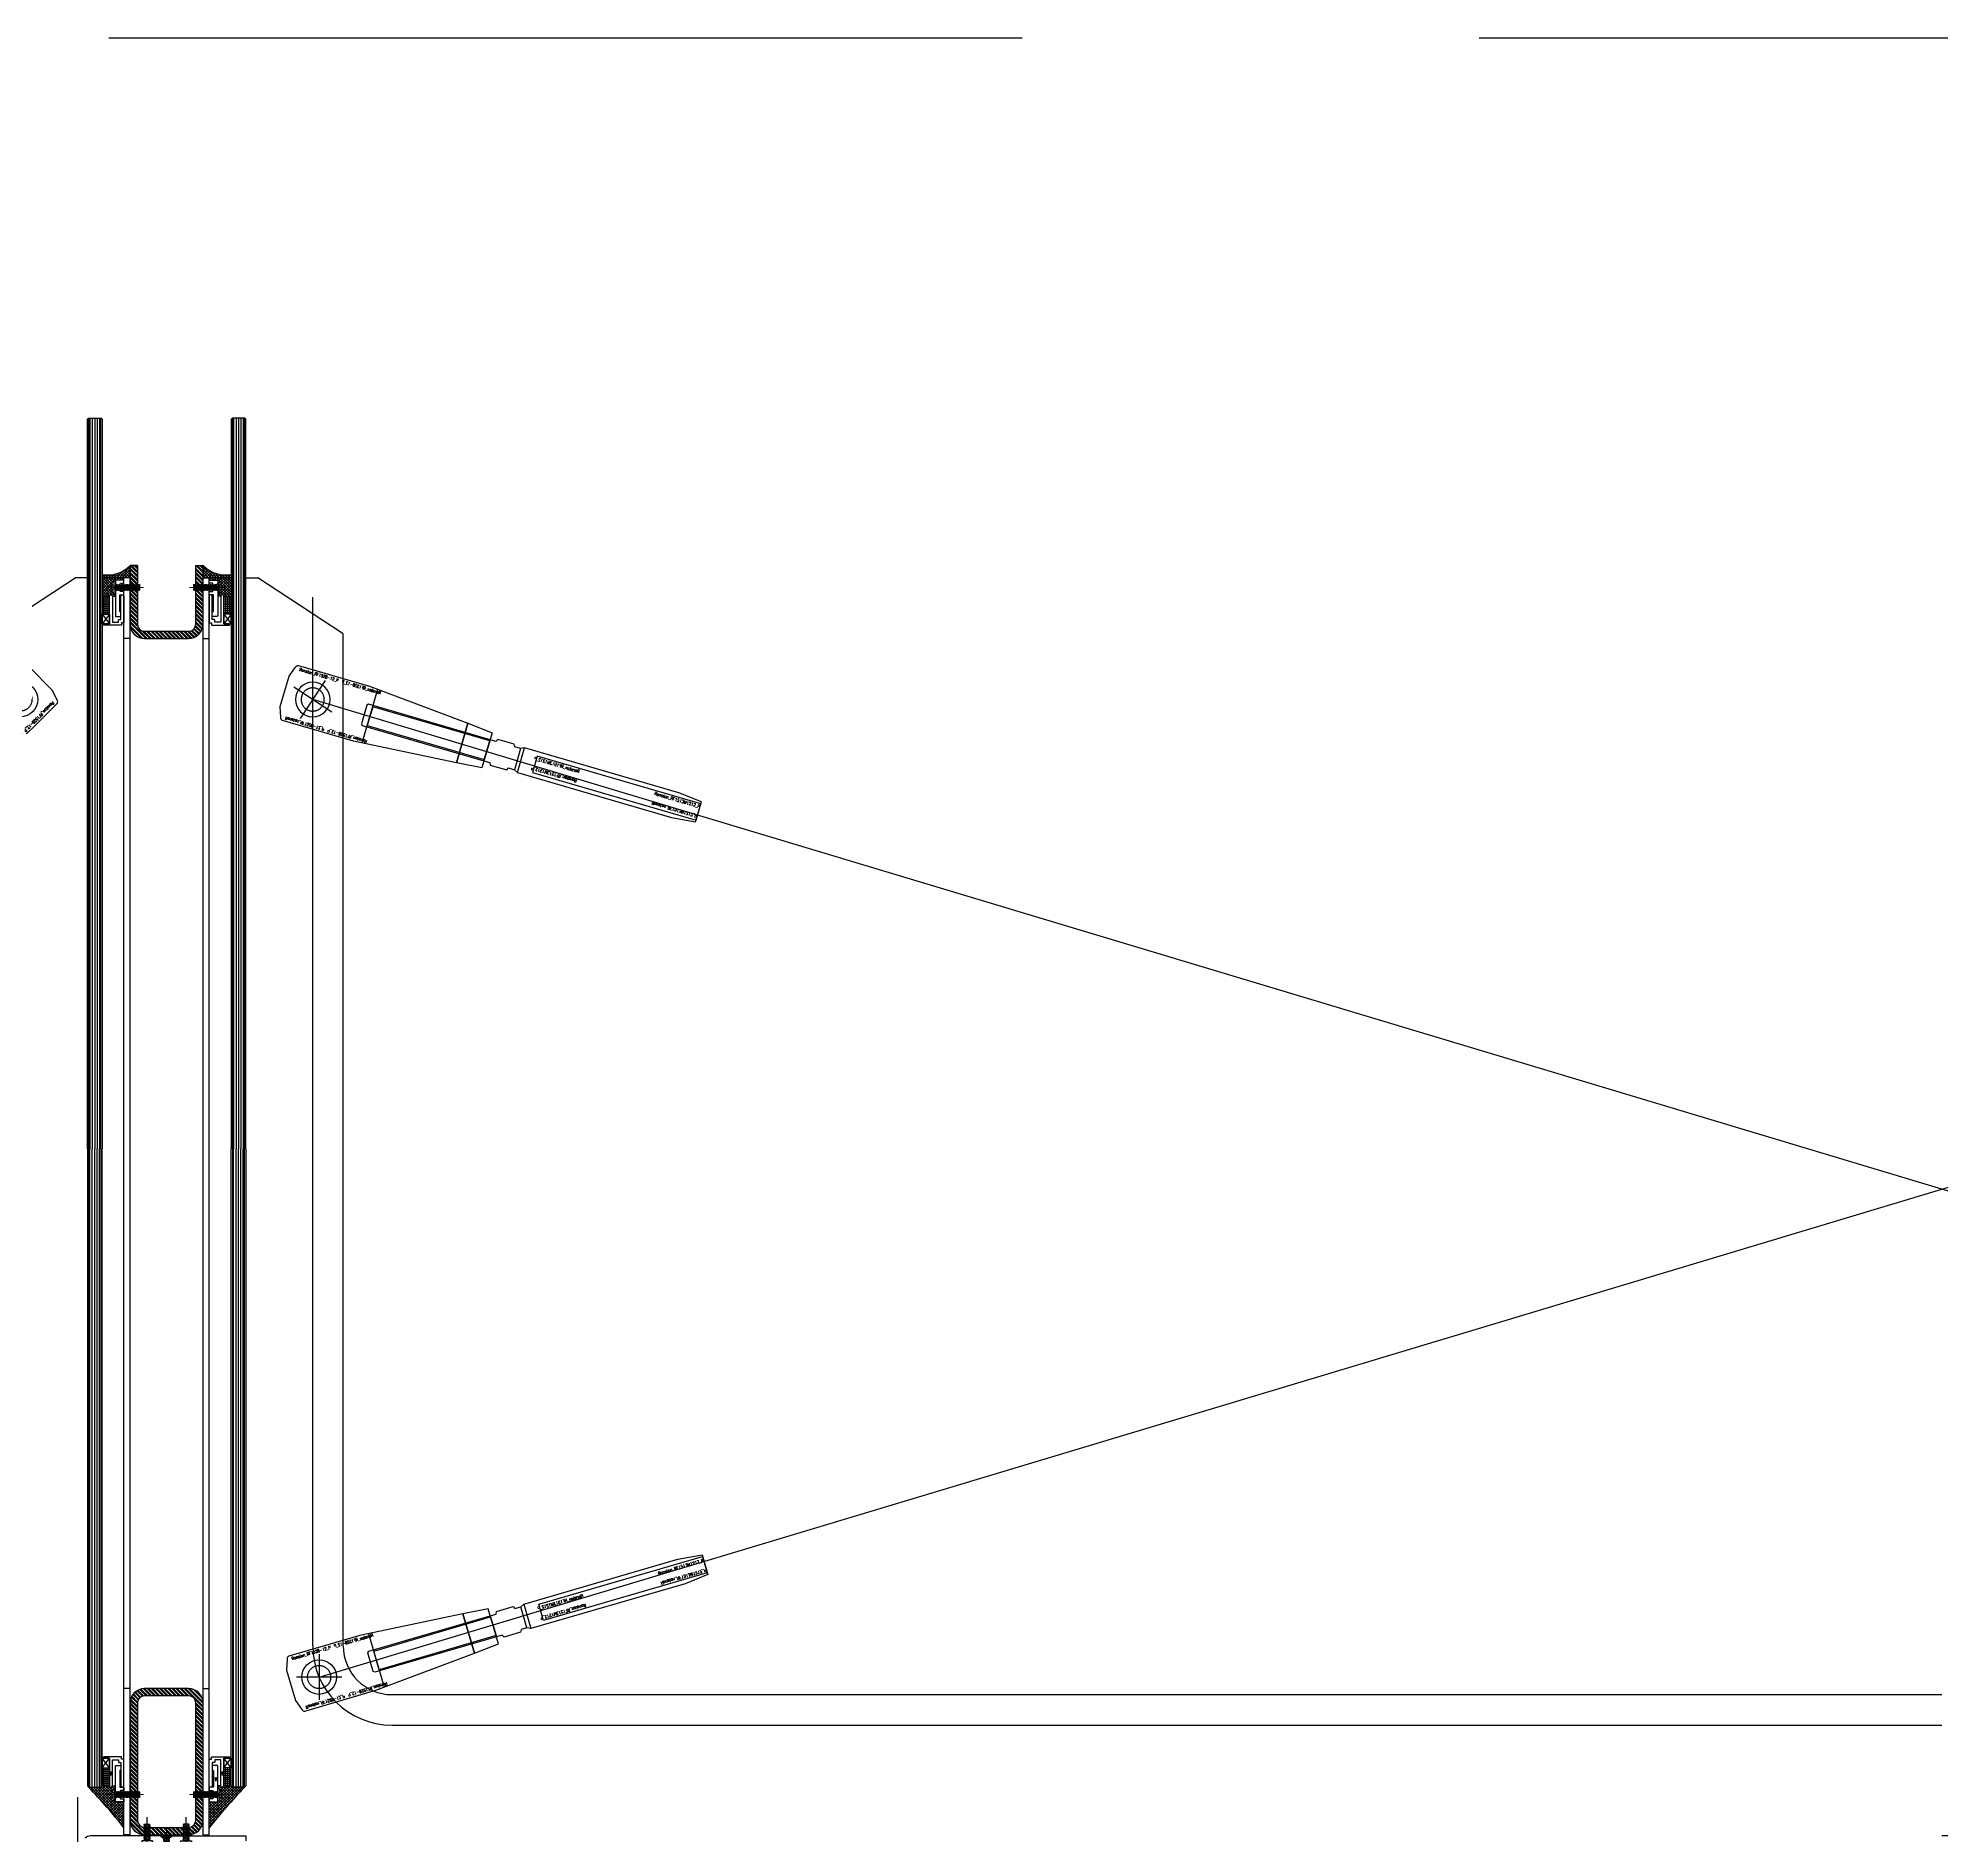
# Model space of a CAD drawing. Extents: x -163002 to 22103, y -98847 to 51643.
# Drawn here: x -131270 to -129707, y 34574 to 36050 of the extents above; entities that cross this region are included whole.
import ezdxf
from ezdxf.enums import TextEntityAlignment as Align

# ---------------------------------------------------------------- set-up
doc = ezdxf.new("R2010")
doc.units = 0
doc.header["$LTSCALE"] = 1000
doc.header["$MEASUREMENT"] = 0
doc.linetypes.add('S2108a$0$CENTER', pattern=[2, 1.25, -0.25, 0.25, -0.25])
doc.linetypes.add('S2108a$0$HIDDEN', pattern=[0.375, 0.25, -0.125])
doc.layers.get('0').update_dxf_attribs({"linetype": 'CONTINUOUS'})
for name, color, linetype, lineweight in [('S2108a$0$0.25bC', 6, 'CONTINUOUS', 18), ('S2108a$0$0.25bCEN', 1, 'S2108a$0$CENTER', 18), ('S2108a$0$0.25bH', 3, 'S2108a$0$HIDDEN', 18)]:
    doc.layers.add(name, color=color, linetype=linetype, lineweight=lineweight)
for name, color, linetype in [('S2108a$0$2', 7, 'CONTINUOUS'), ('S2108a$0$5', 7, 'CONTINUOUS'), ('S2108a$0$Aux (not print)', 11, 'CONTINUOUS'), ('S2108a$0$buila', 14, 'S2108a$0$HIDDEN'), ('S2108a$0$Die No(Not Print)', 11, 'CONTINUOUS'), ('S2108a$0$glass-p', 1, 'CONTINUOUS'), ('S2108a$0$SS Cable', 9, 'CONTINUOUS'), ('S2108a$0$Steel', 30, 'CONTINUOUS')]:
    doc.layers.add(name, color=color, linetype=linetype)
doc.styles.add('S2108a$0$ROMANS', font='romans', dxfattribs={"width": 0.9})
doc.styles.add('S2108a$0$ROMANT', font='romant')

# ---------------------------------------------------------------- blocks, each defined once
blk = doc.blocks.new('S2108a$0$M5P-12')
at = {"layer": 'S2108a$0$2'}
for p, q in [((364.5, 386.3), (368, 386.3)), ((364.5, 385.8), (364.5, 386.3)), ((364.5, 385.8), (368, 385.8)), ((364.5, 385.8), (366.2, 384.5)), ((370.7, 384.5), (366.2, 384)), ((370.7, 384.5), (366.2, 384.5)), ((366.2, 384), (366.2, 384.5)), ((368.9, 384.3), (366.2, 384)), ((366.6, 383.5), (366.2, 384)), ((370.7, 383.5), (366.2, 383)), ((366.6, 383.5), (366.2, 383)), ((366.8, 382.5), (366.2, 383)), ((366.8, 382.5), (366.2, 382)), ((370.7, 382.5), (366.2, 382)), ((366.8, 381.5), (366.2, 382)), ((370.7, 381.5), (366.2, 381)), ((366.8, 381.5), (366.2, 381)), ((366.8, 380.5), (366.2, 381)), ((370.7, 380.5), (366.2, 380)), ((366.8, 380.5), (366.2, 380)), ((366.8, 379.5), (366.2, 380)), ((367.4, 383.6), (366.6, 383.5)), ((367.4, 383.6), (366.8, 383.5)), ((367.4, 382.6), (366.8, 382.5)), ((367.4, 381.6), (366.8, 381.5)), ((367.4, 380.6), (366.8, 380.5)), ((368, 385.4), (368.9, 385.4)), ((368.9, 386.3), (372.3, 386.3)), ((368.9, 385.8), (372.3, 385.8)), ((370.1, 383.9), (369.4, 383.8)), ((370.1, 383.9), (369.4, 383.8)), ((370.1, 382.9), (369.4, 382.8)), ((370.1, 381.9), (369.4, 381.8)), ((370.1, 380.9), (369.4, 380.8)), ((370.1, 379.9), (369.4, 379.8)), ((370.1, 383.9), (370.7, 384.5)), ((370.1, 383.9), (370.5, 384.3)), ((370.1, 383.9), (370.7, 383.5)), ((370.1, 382.9), (370.7, 383.5)), ((370.1, 382.9), (370.7, 382.5)), ((370.1, 381.9), (370.7, 382.5)), ((370.1, 381.9), (370.7, 381.5)), ((370.1, 380.9), (370.7, 381.5)), ((370.1, 380.9), (370.7, 380.5)), ((370.1, 379.9), (370.7, 380.5)), ((370.1, 379.9), (370.7, 379.5)), ((372.3, 385.8), (370.7, 384.5)), ((372.3, 385.8), (372.3, 386.3)), ((366.8, 379.5), (366.2, 379)), ((370.7, 379.5), (366.2, 379)), ((366.8, 378.5), (366.2, 379)), ((370.7, 378.5), (366.2, 378)), ((366.8, 378.5), (366.2, 378)), ((366.8, 377.5), (366.2, 378)), ((370.7, 377.5), (366.2, 377)), ((366.8, 377.5), (366.2, 377)), ((366.8, 376.5), (366.2, 377)), ((370.7, 376.5), (366.2, 376)), ((366.8, 376.5), (366.2, 376)), ((366.8, 375.5), (366.2, 376)), ((370.7, 375.5), (366.2, 375)), ((366.8, 375.5), (366.2, 375)), ((366.8, 374.5), (366.2, 375)), ((370.7, 374.5), (366.2, 374)), ((366.8, 374.5), (366.2, 374)), ((366.8, 373.5), (366.2, 374)), ((370.7, 373.5), (366.2, 373)), ((366.8, 373.5), (366.2, 373)), ((366.8, 372.5), (366.2, 373)), ((366.8, 372.5), (366.5, 372.3)), ((370.5, 372.3), (366.5, 372.3)), ((367.4, 379.6), (366.8, 379.5)), ((367.4, 378.6), (366.8, 378.5)), ((367.4, 377.6), (366.8, 377.5)), ((367.4, 376.6), (366.8, 376.5)), ((367.4, 375.6), (366.8, 375.5)), ((367.4, 374.6), (366.8, 374.5)), ((367.4, 373.6), (366.8, 373.5)), ((367.4, 372.6), (366.8, 372.5)), ((370.7, 372.5), (368.9, 372.3)), ((370.1, 378.9), (369.4, 378.8)), ((370.1, 377.9), (369.4, 377.8)), ((370.1, 376.9), (369.4, 376.8)), ((370.1, 375.9), (369.4, 375.8)), ((370.1, 374.9), (369.4, 374.8)), ((370.1, 373.9), (369.4, 373.8)), ((370.1, 372.9), (369.4, 372.8)), ((370.1, 378.9), (370.7, 379.5)), ((370.1, 378.9), (370.7, 378.5)), ((370.1, 377.9), (370.7, 378.5)), ((370.1, 377.9), (370.7, 377.5)), ((370.1, 376.9), (370.7, 377.5)), ((370.1, 376.9), (370.7, 376.5)), ((370.1, 375.9), (370.7, 376.5)), ((370.1, 375.9), (370.7, 375.5)), ((370.1, 374.9), (370.7, 375.5)), ((370.1, 374.9), (370.7, 374.5)), ((370.1, 373.9), (370.7, 374.5)), ((370.1, 373.9), (370.7, 373.5)), ((370.1, 372.9), (370.7, 373.5)), ((370.1, 372.9), (370.7, 372.5)), ((370.5, 372.3), (370.7, 372.5))]:
    blk.add_line(p, q, dxfattribs=at)
at = {"layer": 'S2108a$0$5'}
for p, q in [((368, 385.4), (368, 386.3)), ((368.9, 385.4), (368.9, 386.3))]:
    blk.add_line(p, q, dxfattribs=at)
at = {"layer": 'S2108a$0$5', "color": 2}
blk.add_line((368.4, 391.7), (368.4, 364.6), dxfattribs=at)
blk = doc.blocks.new('S2108a$0$4.5')
at = {"layer": 'S2108a$0$2'}
for p, q in [((-226399.3, -193295.2), (-226399.5, -193295.4)), ((-226399.5, -193295.4), (-226397.7, -193295.2)), ((-226398.9, -193295.9), (-226399.5, -193295.4)), ((-226399.5, -193296.4), (-226395, -193295.9)), ((-226398.9, -193295.9), (-226399.5, -193296.4)), ((-226398.9, -193296.9), (-226399.5, -193296.4)), ((-226399.5, -193297.4), (-226395, -193296.9)), ((-226398.9, -193296.9), (-226399.5, -193297.4)), ((-226398.9, -193297.9), (-226399.5, -193297.4)), ((-226399.5, -193298.4), (-226395, -193297.9)), ((-226398.9, -193297.9), (-226399.5, -193298.4)), ((-226399.3, -193295.2), (-226395.3, -193295.2)), ((-226398.9, -193295.9), (-226398.2, -193295.8)), ((-226398.9, -193296.9), (-226398.2, -193296.8)), ((-226398.9, -193297.9), (-226398.2, -193297.8)), ((-226396.2, -193295.6), (-226395.6, -193295.5)), ((-226396.2, -193296.6), (-226395.6, -193296.5)), ((-226396.2, -193297.6), (-226395.6, -193297.5)), ((-226395.6, -193295.5), (-226395.3, -193295.2)), ((-226395.6, -193295.5), (-226395, -193295.9)), ((-226395.6, -193296.5), (-226395, -193295.9)), ((-226395.6, -193296.5), (-226395, -193296.9)), ((-226395.6, -193297.5), (-226395, -193296.9)), ((-226395.6, -193297.5), (-226395, -193297.9)), ((-226395.6, -193298.5), (-226395, -193297.9)), ((-226401.2, -193307.2), (-226401.2, -193307.7)), ((-226393.2, -193307.2), (-226401.2, -193307.2)), ((-226398.9, -193298.9), (-226399.5, -193298.4)), ((-226399.5, -193299.4), (-226395, -193298.9)), ((-226398.9, -193298.9), (-226399.5, -193299.4)), ((-226398.9, -193299.9), (-226399.5, -193299.4)), ((-226399.5, -193300.4), (-226395, -193299.9)), ((-226398.9, -193299.9), (-226399.5, -193300.4)), ((-226398.9, -193300.9), (-226399.5, -193300.4)), ((-226399.5, -193301.4), (-226395, -193300.9)), ((-226398.9, -193300.9), (-226399.5, -193301.4)), ((-226398.9, -193301.9), (-226399.5, -193301.4)), ((-226399.5, -193302.4), (-226395, -193301.9)), ((-226398.9, -193301.9), (-226399.5, -193302.4)), ((-226398.9, -193302.9), (-226399.5, -193302.4)), ((-226399.5, -193303.4), (-226395, -193302.9)), ((-226398.9, -193302.9), (-226399.5, -193303.4)), ((-226398.9, -193303.9), (-226399.5, -193303.4)), ((-226399.5, -193304.4), (-226395, -193303.9)), ((-226398.9, -193303.9), (-226399.5, -193304.4)), ((-226398.9, -193304.9), (-226399.5, -193304.4)), ((-226399.5, -193305.4), (-226395, -193304.9)), ((-226398.9, -193304.9), (-226399.5, -193305.4)), ((-226398.9, -193305.9), (-226399.5, -193305.4)), ((-226399.5, -193306.4), (-226395, -193305.9)), ((-226398.9, -193305.9), (-226399.5, -193306.4)), ((-226398.9, -193306.9), (-226399.5, -193306.4)), ((-226398.9, -193306.9), (-226399.3, -193307.2)), ((-226398.9, -193298.9), (-226398.2, -193298.8)), ((-226398.9, -193299.9), (-226398.2, -193299.8)), ((-226398.9, -193300.9), (-226398.2, -193300.8)), ((-226398.9, -193301.9), (-226398.2, -193301.8)), ((-226398.9, -193302.9), (-226398.2, -193302.8)), ((-226398.9, -193303.9), (-226398.2, -193303.8)), ((-226398.9, -193304.9), (-226398.2, -193304.8)), ((-226398.9, -193305.9), (-226398.2, -193305.8)), ((-226398.9, -193306.9), (-226398.2, -193306.8)), ((-226397.8, -193309.2), (-226396.6, -193309.2)), ((-226397.8, -193309.2), (-226397.8, -193309.7)), ((-226397.7, -193307.2), (-226395, -193306.9)), ((-226396.6, -193309.2), (-226396.6, -193309.7)), ((-226396.2, -193298.6), (-226395.6, -193298.5)), ((-226396.2, -193299.6), (-226395.6, -193299.5)), ((-226396.2, -193300.6), (-226395.6, -193300.5)), ((-226396.2, -193301.6), (-226395.6, -193301.5)), ((-226396.2, -193302.6), (-226395.6, -193302.5)), ((-226396.2, -193303.6), (-226395.6, -193303.5)), ((-226396.2, -193304.6), (-226395.6, -193304.5)), ((-226396.2, -193305.6), (-226395.6, -193305.5)), ((-226396.2, -193306.6), (-226395.6, -193306.5)), ((-226395.6, -193298.5), (-226395, -193298.9)), ((-226395.6, -193299.5), (-226395, -193298.9)), ((-226395.6, -193299.5), (-226395, -193299.9)), ((-226395.6, -193300.5), (-226395, -193299.9)), ((-226395.6, -193300.5), (-226395, -193300.9)), ((-226395.6, -193301.5), (-226395, -193300.9)), ((-226395.6, -193301.5), (-226395, -193301.9)), ((-226395.6, -193302.5), (-226395, -193301.9)), ((-226395.6, -193302.5), (-226395, -193302.9)), ((-226395.6, -193303.5), (-226395, -193302.9)), ((-226395.6, -193303.5), (-226395, -193303.9)), ((-226395.6, -193304.5), (-226395, -193303.9)), ((-226395.6, -193304.5), (-226395, -193304.9)), ((-226395.6, -193305.5), (-226395, -193304.9)), ((-226395.6, -193305.5), (-226395, -193305.9)), ((-226395.6, -193306.5), (-226395, -193305.9)), ((-226395.6, -193306.5), (-226395, -193306.9)), ((-226395.3, -193307.2), (-226395, -193306.9)), ((-226393.2, -193307.2), (-226393.2, -193307.7))]:
    blk.add_line(p, q, dxfattribs=at)
for centre, radius, start, end in [((-226399.5, -193307.5), 1.76, 188.6412, 243.4927), ((-226397.2, -193302.6), 7.08, 244.5235, 265.1216), ((-226397.2, -193302.6), 7.08, 274.8444, 295.4426), ((-226395, -193307.5), 1.76, 296.4734, 351.3249)]:
    blk.add_arc(centre, radius, start, end, dxfattribs=at)
at = {"layer": 'S2108a$0$5', "color": 2}
blk.add_line((-226397.2, -193314.7), (-226397.2, -193290), dxfattribs=at)
blk = doc.blocks.new('S2108a$0$Ronstan_RF1528-12_P')
at = {"layer": 'S2108a$0$Aux (not print)', "linetype": 'S2108a$0$HIDDEN'}
blk.add_circle((0, 0), 9.5, dxfattribs=at)
at = {"layer": 'S2108a$0$Aux (not print)'}
for p in [(0, 0), (149, 0)]:
    blk.add_point(p, dxfattribs=at)
at = {"layer": 'S2108a$0$SS Cable', "color": 8, "linetype": 'S2108a$0$HIDDEN'}
blk.add_line((49, 22.9), (49, -23), dxfattribs=at)
at = {"layer": 'S2108a$0$SS Cable', "color": 0, "linetype": 'ByBlock'}
blk.add_lwpolyline([(-19, 23.5, 0.414214), (-21, 21.5), (-24, 13), (-24, -13), (-21, -21.5, 0.414214), (-19, -23.5), (41.7, -23.5), (127.8, -16.9), (127.8, 16.9), (41.7, 23.5)], format="xyb", close=True, dxfattribs=at)
blk.add_lwpolyline([(127.8, -16.9), (149, -15), (149, 15), (127.8, 16.9)], close=True, dxfattribs=at)
at = {"layer": 'S2108a$0$SS Cable', "color": 8, "linetype": 'S2108a$0$HIDDEN'}
blk.add_lwpolyline([(49, 8), (149, 8), (149, -8), (49, -8)], close=True, dxfattribs=at)
at = {"layer": 'S2108a$0$Steel', "color": 8}
blk.add_circle((0, 0), 14.2, dxfattribs=at)
at = {"layer": 'S2108a$0$Aux (not print)', "style": 'S2108a$0$ROMANS', "width": 0.7}
for text_generation_flag, p in [(6, (-17.5, 19.6)), (4, (52.2, 19.6))]:
    blk.add_text('Ronstan_RF1528-12_P', height=2.5, rotation=180, dxfattribs=dict(at, text_generation_flag=text_generation_flag)).set_placement(p)
for text_generation_flag, p in [(4, (-17.5, -19.6)), (6, (52.2, -19.6))]:
    blk.add_text('Ronstan_RF1528-12_P', height=2.5, dxfattribs=dict(at, text_generation_flag=text_generation_flag)).set_placement(p)
blk = doc.blocks.new('S2108a$0$11')
at = {"layer": 'S2108a$0$0.25bC'}
for p, q in [((1102.7, 1209.7), (1103.5, 1210.2)), ((1107.7, 1210.2), (1102.7, 1209.7)), ((1103.5, 1209.2), (1102.7, 1209.7)), ((1103.5, 1209.2), (1102.7, 1209.7)), ((1107.7, 1209.2), (1102.7, 1208.7)), ((1102.7, 1208.7), (1103.5, 1209.2)), ((1103.5, 1208.2), (1102.7, 1208.7)), ((1107.7, 1208.2), (1102.7, 1207.7)), ((1102.7, 1207.7), (1103.5, 1208.2)), ((1103.5, 1207.2), (1102.7, 1207.7)), ((1103.5, 1207.2), (1102.7, 1207.7)), ((1107.7, 1207.2), (1102.7, 1206.7)), ((1102.7, 1206.7), (1103.5, 1207.2)), ((1102.7, 1206.7), (1103.5, 1207.2)), ((1103.5, 1206.2), (1102.7, 1206.7)), ((1103.5, 1206.2), (1102.7, 1206.7)), ((1102.7, 1205.7), (1103.5, 1206.2)), ((1107.7, 1206.2), (1102.7, 1205.7)), ((1103.5, 1205.2), (1102.7, 1205.7)), ((1103.5, 1205.2), (1102.7, 1205.7)), ((1107.7, 1205.2), (1102.7, 1204.7)), ((1102.7, 1204.7), (1103.5, 1205.2)), ((1103.5, 1204.2), (1102.7, 1204.7)), ((1107.7, 1204.2), (1102.7, 1203.7)), ((1102.7, 1203.7), (1103.5, 1204.2)), ((1103.5, 1203.2), (1102.7, 1203.7)), ((1103.5, 1203.2), (1102.7, 1203.7)), ((1103.5, 1210.2), (1107.7, 1210.2)), ((1107.7, 1210.2), (1106.8, 1209.7)), ((1106.8, 1209.7), (1107.7, 1209.2)), ((1107.7, 1209.2), (1106.8, 1208.7)), ((1106.8, 1208.7), (1107.7, 1208.2)), ((1107.7, 1208.2), (1106.8, 1207.7)), ((1106.8, 1207.7), (1107.7, 1207.2)), ((1107.7, 1207.2), (1106.8, 1206.7)), ((1106.8, 1206.7), (1107.7, 1206.2)), ((1107.7, 1206.2), (1106.8, 1205.7)), ((1106.8, 1205.7), (1107.7, 1205.2)), ((1107.7, 1205.2), (1106.8, 1204.7)), ((1106.8, 1204.7), (1107.7, 1204.2)), ((1107.7, 1204.2), (1106.8, 1203.7)), ((1106.8, 1203.7), (1107.7, 1203.2)), ((1106.8, 1203.7), (1107.7, 1203.2)), ((1110.2, 1189.2), (1100.2, 1189.2)), ((1107.7, 1203.2), (1102.7, 1202.7)), ((1102.7, 1202.7), (1103.5, 1203.2)), ((1102.7, 1202.7), (1103.5, 1203.2)), ((1103.5, 1202.2), (1102.7, 1202.7)), ((1107.7, 1202.2), (1102.7, 1201.7)), ((1102.7, 1201.7), (1103.5, 1202.2)), ((1103.5, 1201.2), (1102.7, 1201.7)), ((1107.7, 1201.2), (1102.7, 1200.7)), ((1102.7, 1200.7), (1103.5, 1201.2)), ((1103.5, 1200.2), (1102.7, 1200.7)), ((1102.7, 1199.7), (1107.7, 1200.2)), ((1102.7, 1199.7), (1103.5, 1200.2)), ((1103.5, 1199.2), (1102.7, 1199.7)), ((1102.7, 1198.7), (1107.7, 1199.2)), ((1102.7, 1198.7), (1103.5, 1199.2)), ((1103.5, 1198.2), (1102.7, 1198.7)), ((1103.5, 1198.2), (1102.7, 1198.7)), ((1107.7, 1198.2), (1102.7, 1197.7)), ((1102.7, 1197.7), (1103.5, 1198.2)), ((1102.7, 1197.7), (1103.5, 1198.2)), ((1103.5, 1197.2), (1102.7, 1197.7)), ((1107.7, 1197.2), (1102.7, 1196.7)), ((1102.7, 1196.7), (1103.5, 1197.2)), ((1103.5, 1196.2), (1102.7, 1196.7)), ((1107.7, 1196.2), (1102.7, 1195.7)), ((1102.7, 1195.7), (1103.5, 1196.2)), ((1103.5, 1195.2), (1102.7, 1195.7)), ((1102.7, 1194.7), (1107.7, 1195.2)), ((1102.7, 1194.7), (1103.5, 1195.2)), ((1103.5, 1194.2), (1102.7, 1194.7)), ((1102.7, 1193.7), (1107.7, 1194.2)), ((1102.7, 1193.7), (1103.5, 1194.2)), ((1103.5, 1193.2), (1102.7, 1193.7)), ((1102.7, 1192.7), (1107.7, 1193.2)), ((1102.7, 1192.7), (1103.5, 1193.2)), ((1103.5, 1192.2), (1102.7, 1192.7)), ((1107.7, 1192.2), (1102.7, 1191.7)), ((1102.7, 1191.7), (1103.5, 1192.2)), ((1103.5, 1191.2), (1102.7, 1191.7)), ((1102.7, 1190.7), (1107.7, 1191.2)), ((1102.7, 1190.7), (1103.5, 1191.2)), ((1102.7, 1190.2), (1102.7, 1190.7)), ((1107.7, 1203.2), (1106.8, 1202.7)), ((1106.8, 1202.7), (1107.7, 1202.2)), ((1107.7, 1202.2), (1106.8, 1201.7)), ((1106.8, 1201.7), (1107.7, 1201.2)), ((1107.7, 1201.2), (1106.8, 1200.7)), ((1106.8, 1200.7), (1107.7, 1200.2)), ((1107.7, 1200.2), (1106.8, 1199.7)), ((1106.8, 1199.7), (1107.7, 1199.2)), ((1107.7, 1199.2), (1106.8, 1198.7)), ((1106.8, 1198.7), (1107.7, 1198.2)), ((1106.8, 1198.7), (1107.7, 1198.2)), ((1107.7, 1198.2), (1106.8, 1197.7)), ((1106.8, 1197.7), (1107.7, 1197.2)), ((1107.7, 1197.2), (1106.8, 1196.7)), ((1106.8, 1196.7), (1107.7, 1196.2)), ((1107.7, 1196.2), (1106.8, 1195.7)), ((1106.8, 1195.7), (1107.7, 1195.2)), ((1107.7, 1195.2), (1106.8, 1194.7)), ((1106.8, 1194.7), (1107.7, 1194.2)), ((1107.7, 1194.2), (1106.8, 1193.7)), ((1106.8, 1193.7), (1107.7, 1193.2)), ((1107.7, 1193.2), (1106.8, 1192.7)), ((1106.8, 1192.7), (1107.7, 1192.2)), ((1107.7, 1192.2), (1106.8, 1191.7)), ((1106.8, 1191.7), (1107.7, 1191.2)), ((1107.7, 1191.2), (1107.7, 1190.2))]:
    blk.add_line(p, q, dxfattribs=at)
blk.add_lwpolyline([(1100.2, 1189.2), (1100.2, 1190.2), (1110.2, 1190.2), (1110.2, 1189.2, -0.167288), (1105.7, 1187.3), (1105.7, 1187.8), (1104.7, 1187.8), (1104.7, 1187.3, -0.167288)], format="xyb", close=True, dxfattribs=at)
for start, end in [(241.3263, 264.2608), (275.7392, 298.6737)]:
    blk.add_arc((1105.2, 1192.2), 5, start, end, dxfattribs=at)
at = {"layer": 'S2108a$0$0.25bCEN', "ltscale": 0.05}
for p, q in [((1106.8, 1209.7), (1103.5, 1209.2)), ((1106.8, 1208.7), (1103.5, 1208.2)), ((1106.8, 1207.7), (1103.5, 1207.2)), ((1106.8, 1207.7), (1103.5, 1207.2)), ((1106.8, 1206.7), (1103.5, 1206.2)), ((1106.8, 1206.7), (1103.5, 1206.2)), ((1106.8, 1205.7), (1103.5, 1205.2)), ((1106.8, 1204.7), (1103.5, 1204.2)), ((1106.8, 1203.7), (1103.5, 1203.2)), ((1106.8, 1203.7), (1103.5, 1203.2)), ((1106.8, 1202.7), (1103.5, 1202.2)), ((1106.8, 1201.7), (1103.5, 1201.2)), ((1103.5, 1200.2), (1106.8, 1200.7)), ((1106.8, 1199.7), (1103.5, 1199.2)), ((1106.8, 1198.7), (1103.5, 1198.2)), ((1106.8, 1198.7), (1103.5, 1198.2)), ((1106.8, 1197.7), (1103.5, 1197.2)), ((1106.8, 1196.7), (1103.5, 1196.2)), ((1103.5, 1195.2), (1106.8, 1195.7)), ((1106.8, 1194.7), (1103.5, 1194.2)), ((1106.8, 1193.7), (1103.5, 1193.2)), ((1103.5, 1192.2), (1106.8, 1192.7)), ((1103.5, 1191.2), (1106.8, 1191.7))]:
    blk.add_line(p, q, dxfattribs=at)
at = {"layer": 'S2108a$0$0.25bCEN', "ltscale": 0.2}
blk.add_line((1105.2, 1183.6), (1105.2, 1213.4), dxfattribs=at)
at = {"layer": 'S2108a$0$0.25bH', "ltscale": 0.1}
for p, q in [((1104.7, 1189.9), (1102.6, 1187.7)), ((1105.7, 1189.9), (1104.7, 1189.9)), ((1104.7, 1187.8), (1104.7, 1189.9)), ((1105.7, 1187.8), (1105.7, 1189.9)), ((1107.7, 1187.7), (1105.7, 1189.9))]:
    blk.add_line(p, q, dxfattribs=at)
blk.add_lwpolyline([(1104.7, 1189.9), (1105.2, 1190.2), (1105.7, 1189.9)], dxfattribs=at)
blk = doc.blocks.new('S2108a$0$Ronstan_RF1513M1212_P')
at = {"layer": 'S2108a$0$Aux (not print)', "linetype": 'S2108a$0$HIDDEN'}
blk.add_lwpolyline([(0, -9), (-104, -9), (-105, -8), (-105, 8), (-104, 9), (0, 9)], dxfattribs=at)
blk.add_lwpolyline([(180.9, -7), (40.9, -7), (40.9, 7), (180.9, 7)], close=True, dxfattribs=at)
at = {"layer": 'S2108a$0$Aux (not print)'}
for p in [(0, 0), (180.9, 0)]:
    blk.add_point(p, dxfattribs=at)
at = {"layer": 'S2108a$0$SS Cable', "linetype": 'ByBlock'}
blk.add_line((26.1, -9), (26.1, 9), dxfattribs=at)
blk.add_line((26.1, -9), (26.1, 9), dxfattribs=at)
at = {"layer": 'S2108a$0$SS Cable', "color": 0, "linetype": 'ByBlock'}
for points in [[(0, 9), (5, 9), (6, 11), (20.1, 11), (21.1, 9), (26.1, 9), (29.1, 10.5), (160.9, 10.5), (180.9, 8.5), (180.9, -8.5), (160.9, -10.5), (29.1, -10.5), (26.1, -9), (21.1, -9), (20.1, -11), (6, -11), (5, -9), (0, -9)], [(26.1, 9), (29.1, 10.5), (29.1, -10.5), (26.1, -9)]]:
    blk.add_lwpolyline(points, close=True, dxfattribs=at)
at = {"layer": 'S2108a$0$Die No(Not Print)', "extrusion": (0, 0, -1), "char_height": 2.5, "width": 32.638, "attachment_point": 1, "style": 'S2108a$0$ROMANS'}
for insert, text_direction in [((77.8, 5), (-1, 0, 0)), ((141.9, -5.8), (1, 0, 0))]:
    blk.add_mtext('Ronstan_RF1513M1212_P', dxfattribs=dict(at, insert=insert, text_direction=text_direction))
at = {"layer": 'S2108a$0$Die No(Not Print)', "insert": (141.9, 5), "char_height": 2.5, "width": 32.638, "attachment_point": 1, "style": 'S2108a$0$ROMANS'}
blk.add_mtext('Ronstan_RF1513M1212_P', dxfattribs=at)
at = {"layer": 'S2108a$0$Die No(Not Print)', "insert": (77.8, -5.8), "char_height": 2.5, "width": 32.638, "attachment_point": 1, "rotation": 180, "style": 'S2108a$0$ROMANS'}
blk.add_mtext('Ronstan_RF1513M1212_P', dxfattribs=at)
blk = doc.blocks.new('S2108a')
at = {"layer": 'S2108a$0$glass-p'}
h = blk.add_hatch(dxfattribs=at)
h.set_pattern_fill('ANSI37', color=256, scale=0.5, angle=90, style=0)
h.set_pattern_definition([(45, (-210015.6955, 68550.0799), (1.122532015, -1.122532015), []), (315, (-210015.6955, 68550.0799), (-1.122532015, -1.122532015), [])])
h.paths.add_polyline_path([(-131209.88, 35599.639), (-131209.38, 35599.639), (-131209.38, 35598.639), (-131209.88, 35598.639, 0.16728771), (-131207.987, 35594.139), (-131206.897, 35594.139), (-131206.897, 35591.889), (-131209.397, 35591.889, 0.75813219), (-131211.714, 35592.539, -0.07803448), (-131217.897, 35592.039), (-131217.897, 35609.749, 0.18320269), (-131199.897, 35613.111), (-131199.897, 35604.639, 0.41421356), (-131200.397, 35605.139), (-131206.397, 35605.139, 0.41421356), (-131206.897, 35604.639), (-131206.897, 35604.139), (-131207.987, 35604.139, 0.16728771)])
h.paths.add_polyline_path([(-131199.897, 35613.111, 0.06203182), (-131194.897, 35617.08), (-131194.897, 35607.08), (-131199.897, 35607.08)])
h = blk.add_hatch(dxfattribs=at)
h.set_pattern_fill('ANSI32', color=256, scale=0.25, angle=90, style=0)
h.set_pattern_definition([(135, (-50688.6815, 68639.2562), (-1.68379802, -1.68379802), []), (135, (-50688.6815, 68640.3787), (-1.68379802, -1.68379802), [])])
edge = h.paths.add_edge_path()
edge.add_line((-131134.9, 35617.08), (-131194.9, 35617.08))
edge.add_line((-131194.9, 35617.08), (-131194.9, 35569.08))
edge.add_arc((-131182.9, 35569.08), 12, 180, 270)
edge.add_line((-131182.9, 35557.08), (-131146.9, 35557.08))
edge.add_arc((-131146.9, 35569.08), 12, 270, 360)
edge.add_line((-131134.9, 35569.08), (-131134.9, 35617.08))
edge = h.paths.add_edge_path()
edge.add_line((-131140.9, 35617.08), (-131188.9, 35617.08))
edge.add_line((-131188.9, 35617.08), (-131188.9, 35569.08))
edge.add_arc((-131182.9, 35569.08), 6, 180, 270)
edge.add_line((-131182.9, 35563.08), (-131146.9, 35563.08))
edge.add_arc((-131146.9, 35569.08), 6, 270, 360)
edge.add_line((-131140.9, 35569.08), (-131140.9, 35617.08))
h = blk.add_hatch(dxfattribs=at)
h.set_pattern_fill('ANSI37', color=256, scale=0.5, angle=90, style=0)
h.set_pattern_definition([(135, (-52314.1045, 68550.0799), (-1.122532015, -1.122532015), []), (225, (-52314.1045, 68550.0799), (1.122532015, -1.122532015), [])])
h.paths.add_polyline_path([(-131119.92, 35599.639), (-131120.42, 35599.639), (-131120.42, 35598.639), (-131119.92, 35598.639, -0.16728771), (-131121.813, 35594.139), (-131122.903, 35594.139), (-131122.903, 35591.889), (-131120.403, 35591.889, -0.75813219), (-131118.086, 35592.539, 0.07803448), (-131111.903, 35592.039), (-131111.903, 35609.749, -0.18320269), (-131129.903, 35613.111), (-131129.903, 35604.639, -0.41421356), (-131129.403, 35605.139), (-131123.403, 35605.139, -0.41421356), (-131122.903, 35604.639), (-131122.903, 35604.139), (-131121.813, 35604.139, -0.16728771)])
h.paths.add_polyline_path([(-131129.903, 35613.111, -0.06203182), (-131134.903, 35617.08), (-131134.903, 35607.08), (-131129.903, 35607.08)])
h = blk.add_hatch(dxfattribs=at)
h.set_pattern_fill('NET', color=256, scale=0.5, angle=90, style=0)
h.set_pattern_definition([(90, (-132162.927, 46718.0799), (1.5875, -1e-16), []), (360, (-132162.927, 46718.0799), (5e-32, -1.5875), [])])
h.paths.add_polyline_path([(-131211.897, 35577.239), (-131217.897, 35577.239), (-131217.897, 35592.039, 0.08276253), (-131211.897, 35592.539)])
h = blk.add_hatch(dxfattribs=at)
h.set_pattern_fill('NET', color=256, scale=0.5, angle=90, style=0)
h.set_pattern_definition([(90, (-130166.873, 46718.0799), (-1.5875, 1e-16), []), (180, (-130166.873, 46718.0799), (-2e-16, -1.5875), [])])
h.paths.add_polyline_path([(-131117.903, 35577.239), (-131111.903, 35577.239), (-131111.903, 35592.039, -0.08276253), (-131117.903, 35592.539)])
h = blk.add_hatch(dxfattribs=at)
h.set_pattern_fill('ANSI32', color=256, scale=0.25, angle=90, style=0)
h.set_pattern_definition([(135, (-50688.6815, 67657.2822), (-1.68379802, -1.68379802), []), (135, (-50688.6815, 67658.4048), (-1.68379802, -1.68379802), [])])
h.paths.add_polyline_path([(-131182.9, 34695.106, 0.41421356), (-131194.9, 34683.106), (-131194.9, 34587.106, 0.41421356), (-131182.9, 34575.106), (-131146.9, 34575.106, 0.41421356), (-131134.9, 34587.106), (-131134.9, 34683.106, 0.41421356), (-131146.9, 34695.106)])
h.paths.add_polyline_path([(-131182.9, 34581.106, -0.41421356), (-131188.9, 34587.106), (-131188.9, 34683.106, -0.41421356), (-131182.9, 34689.106), (-131146.9, 34689.106, -0.41421356), (-131140.9, 34683.106), (-131140.9, 34587.106, -0.41421356), (-131146.9, 34581.106)], flags=16)
h = blk.add_hatch(dxfattribs=at)
h.set_pattern_fill('NET', color=256, scale=0.5, angle=90, style=0)
h.set_pattern_definition([(270, (-132162.927, 23489.065), (1.5875, -1e-16), []), (360, (-132162.927, 23489.065), (2e-16, 1.5875), [])])
h.paths.add_polyline_path([(-131211.897, 34629.906), (-131217.897, 34629.906), (-131217.897, 34615.106, -0.08276253), (-131211.897, 34614.606)])
h = blk.add_hatch(dxfattribs=at)
h.set_pattern_fill('NET', color=256, scale=0.5, angle=90, style=0)
h.set_pattern_definition([(270, (-130166.873, 23489.065), (-1.5875, 1e-16), []), (180, (-130166.873, 23489.065), (0, 1.5875), [])])
h.paths.add_polyline_path([(-131117.903, 34629.906), (-131111.903, 34629.906), (-131111.903, 34615.106, 0.08276253), (-131117.903, 34614.606)])
h = blk.add_hatch(dxfattribs=at)
h.set_pattern_fill('ANSI37', color=256, scale=0.5, angle=90, style=0)
h.set_pattern_definition([(45, (-210015.6955, 60165.264), (1.122532015, -1.122532015), []), (315, (-210015.6955, 60165.264), (-1.122532015, -1.122532015), [])])
h.paths.add_polyline_path([(-131207.987, 34603.006), (-131206.897, 34603.006), (-131206.897, 34602.506, 0.41421356), (-131206.397, 34602.006), (-131200.397, 34602.006, 0.41421356), (-131199.897, 34602.506), (-131199.897, 34580.715, 0.02680141), (-131228.897, 34614.106), (-131218.897, 34614.106), (-131217.897, 34615.106, -0.08587611), (-131211.678, 34614.549, 0.73696584), (-131209.397, 34615.256), (-131206.897, 34615.256), (-131206.897, 34613.006), (-131207.987, 34613.006, 0.16728771), (-131209.88, 34608.506), (-131209.38, 34608.506), (-131209.38, 34607.506), (-131209.88, 34607.506, 0.16728771)])
h = blk.add_hatch(dxfattribs=at)
h.set_pattern_fill('ANSI37', color=256, scale=0.5, angle=90, style=0)
h.set_pattern_definition([(135, (-52314.1045, 60165.264), (-1.122532015, -1.122532015), []), (225, (-52314.1045, 60165.264), (1.122532015, -1.122532015), [])])
h.paths.add_polyline_path([(-131121.813, 34603.006), (-131122.903, 34603.006), (-131122.903, 34602.506, -0.41421356), (-131123.403, 34602.006), (-131129.403, 34602.006, -0.41421356), (-131129.903, 34602.506), (-131129.903, 34580.715, -0.02680141), (-131100.903, 34614.106), (-131110.903, 34614.106), (-131111.903, 34615.106, 0.08587611), (-131118.122, 34614.549, -0.73696584), (-131120.403, 34615.256), (-131122.903, 34615.256), (-131122.903, 34613.006), (-131121.813, 34613.006, -0.16728771), (-131119.92, 34608.506), (-131120.42, 34608.506), (-131120.42, 34607.506), (-131119.92, 34607.506, -0.16728771)])
h = blk.add_hatch(dxfattribs=at)
h.set_pattern_fill('ANSI31', color=256, scale=0.25, angle=90, style=0)
h.set_pattern_definition([(135, (-50792.6859, 67978.8583), (-0.5612660076, -0.5612660076), [])])
h.paths.add_polyline_path([(-131164.9, 34575.106), (-131164.9, 34574.106), (-131146.9, 34574.106), (-131146.9, 34575.106)])
h.paths.add_polyline_path([(-131182.9, 34575.106), (-131182.9, 34574.106), (-131164.9, 34574.106), (-131164.9, 34575.106)])
at = {"layer": 'S2108a$0$buila', "ltscale": 3}
blk.add_line((-105712.4, 36050.092), (-132749.9, 36050.1), dxfattribs=at)
at = {"layer": 'S2108a$0$glass-p'}
for p, q in [((-131229.897, 35737.106), (-131228.897, 35738.106)), ((-131229.897, 35138.106), (-131229.897, 35737.106)), ((-131228.897, 35738.106), (-131218.897, 35738.106)), ((-131228.897, 35738.106), (-131228.897, 35138.106)), ((-131227.897, 35738.106), (-131227.897, 35138.106)), ((-131225.897, 35738.106), (-131225.897, 35138.106)), ((-131223.897, 35738.106), (-131223.897, 35138.106)), ((-131221.897, 35738.106), (-131221.897, 35138.106)), ((-131219.897, 35738.106), (-131219.897, 35138.106)), ((-131218.897, 35138.106), (-131218.897, 35738.106)), ((-131217.897, 35737.106), (-131218.897, 35738.106)), ((-131217.897, 35737.106), (-131217.897, 35138.106)), ((-131111.903, 35737.106), (-131110.903, 35738.106)), ((-131111.903, 35737.106), (-131111.903, 35138.106)), ((-131100.903, 35738.106), (-131110.903, 35738.106)), ((-131110.903, 35138.106), (-131110.903, 35738.106)), ((-131109.903, 35738.106), (-131109.903, 35138.106)), ((-131107.903, 35738.106), (-131107.903, 35138.106)), ((-131105.903, 35738.106), (-131105.903, 35138.106)), ((-131103.903, 35738.106), (-131103.903, 35138.106)), ((-131101.903, 35738.106), (-131101.903, 35138.106)), ((-131099.903, 35737.106), (-131100.903, 35738.106)), ((-131100.903, 35738.106), (-131100.903, 35138.106)), ((-131099.903, 35138.106), (-131099.903, 35737.106)), ((-131309.907, 35561.126), (-131239.907, 35607.08)), ((-131229.907, 35607.08), (-131239.907, 35607.08)), ((-131229.897, 35607.08), (-131239.897, 35607.08)), ((-131199.897, 35607.08), (-131217.897, 35607.08)), ((-131199.897, 35138.106), (-131199.897, 35607.08)), ((-131194.897, 35607.08), (-131199.897, 35607.08)), ((-131188.907, 35617.08), (-131194.907, 35617.08)), ((-131194.9, 35617.08), (-131188.9, 35617.08)), ((-131194.897, 35138.106), (-131194.897, 35607.08)), ((-131140.9, 35617.08), (-131134.9, 35617.08)), ((-131134.903, 35138.106), (-131134.903, 35607.08)), ((-131134.903, 35607.08), (-131129.903, 35607.08)), ((-131129.903, 35138.106), (-131129.903, 35607.08)), ((-131129.903, 35607.08), (-131111.903, 35607.08)), ((-131099.903, 35607.08), (-131089.903, 35607.08)), ((-131019.903, 35561.126), (-131089.903, 35607.08)), ((-131209.397, 35591.889), (-131206.897, 35591.889)), ((-131120.403, 35591.889), (-131122.903, 35591.889)), ((-131044.903, 35138.106), (-131044.903, 35590.98)), ((-131044.903, 35138.106), (-131044.903, 35590.98)), ((-131217.897, 35577.239), (-131211.897, 35569.239)), ((-131211.897, 35577.239), (-131217.897, 35569.239)), ((-131111.903, 35577.239), (-131117.903, 35569.239)), ((-131117.903, 35577.239), (-131111.903, 35569.239)), ((-131019.903, 35138.106), (-131019.903, 35561.126)), ((-131194.897, 35557.08), (-131199.897, 35557.08)), ((-131134.903, 35557.08), (-131129.903, 35557.08)), ((-131029.267, 35496.815), (-131060.539, 35517.344)), ((-131034.639, 35522.715), (-131055.168, 35491.444)), ((-128375.137, 34704.537), (-131044.903, 35507.08)), ((-131039.663, 34704.537), (-128369.897, 35507.08)), ((-131229.897, 35138.106), (-131229.897, 34615.106)), ((-131228.897, 34614.106), (-131228.897, 35138.106)), ((-131227.897, 34614.106), (-131227.897, 35138.106)), ((-131225.897, 34614.106), (-131225.897, 35138.106)), ((-131223.897, 34614.106), (-131223.897, 35138.106)), ((-131221.897, 34614.106), (-131221.897, 35138.106)), ((-131219.897, 34614.106), (-131219.897, 35138.106)), ((-131218.897, 35138.106), (-131218.897, 34614.106)), ((-131217.897, 34615.106), (-131217.897, 35138.106)), ((-131199.897, 34575.106), (-131199.897, 35138.106)), ((-131194.897, 34575.106), (-131194.897, 35138.106)), ((-131134.903, 34575.106), (-131134.903, 35138.106)), ((-131129.903, 34575.106), (-131129.903, 35138.106)), ((-131111.903, 34615.106), (-131111.903, 35138.106)), ((-131110.903, 35138.106), (-131110.903, 34614.106)), ((-131109.903, 34614.106), (-131109.903, 35138.106)), ((-131107.903, 34614.106), (-131107.903, 35138.106)), ((-131105.903, 34614.106), (-131105.903, 35138.106)), ((-131103.903, 34614.106), (-131103.903, 35138.106)), ((-131101.903, 34614.106), (-131101.903, 35138.106)), ((-131100.903, 34614.106), (-131100.903, 35138.106)), ((-131099.903, 35138.106), (-131099.903, 34615.106)), ((-131044.903, 34730.106), (-131044.903, 35138.106)), ((-131019.903, 34730.106), (-131019.903, 35138.106)), ((-131039.663, 34723.241), (-131039.663, 34685.833)), ((-131020.959, 34704.537), (-131058.367, 34704.537)), ((-131194.897, 34695.106), (-131199.897, 34695.106)), ((-131134.903, 34695.106), (-131129.903, 34695.106)), ((-130979.903, 34690.106), (-129707.4, 34690.106)), ((-130979.903, 34665.106), (-129707.4, 34665.106)), ((-131217.897, 34629.906), (-131211.897, 34637.906)), ((-131211.897, 34629.906), (-131217.897, 34637.906)), ((-131111.903, 34629.906), (-131117.903, 34637.906)), ((-131117.903, 34629.906), (-131111.903, 34637.906)), ((-131237.9, 34423.106), (-131237.9, 34605.914)), ((-131229.897, 34615.106), (-131228.897, 34614.106)), ((-131228.897, 34614.106), (-131218.897, 34614.106)), ((-131217.897, 34615.106), (-131218.897, 34614.106)), ((-131215.566, 34614.105), (-131215.516, 34615.146)), ((-131209.397, 34615.256), (-131206.897, 34615.256)), ((-131120.403, 34615.256), (-131122.903, 34615.256)), ((-131114.234, 34614.105), (-131114.284, 34615.146)), ((-131111.903, 34615.106), (-131110.903, 34614.106)), ((-131100.903, 34614.106), (-131110.903, 34614.106)), ((-131099.903, 34615.106), (-131100.903, 34614.106)), ((-131164.9, 34574.106), (-131227.415, 34574.106)), ((-131194.9, 34575.106), (-131199.9, 34575.106)), ((-131194.9, 34575.106), (-131199.9, 34575.106)), ((-131182.9, 34574.106), (-131182.9, 34575.106)), ((-131164.4, 34574.106), (-131165.4, 34574.106)), ((-131164.9, 34574.106), (-131099.9, 34574.106)), ((-131146.9, 34574.106), (-131146.9, 34575.106)), ((-131134.9, 34575.106), (-131129.9, 34575.106)), ((-131099.9, 34574.106), (-131099.9, 34570.106)), ((-128314.897, 34574.106), (-129707.4, 34574.106))]:
    blk.add_line(p, q, dxfattribs=at)
for points in [[(-131194.9, 35617.08), (-131194.9, 35569.08, 0.41421356), (-131182.9, 35557.08), (-131146.9, 35557.08, 0.41421356), (-131134.9, 35569.08), (-131134.9, 35617.08)], [(-131188.9, 35617.08), (-131188.9, 35569.08, 0.41421356), (-131182.9, 35563.08), (-131146.9, 35563.08, 0.41421356), (-131140.9, 35569.08), (-131140.9, 35617.08)], [(-131202.897, 35579.139), (-131202.897, 35579.139), (-131202.897, 35579.139, -0.41421356), (-131203.397, 35579.639), (-131203.397, 35592.639, -0.41421356), (-131202.897, 35593.139), (-131200.397, 35593.139, 0.41421356), (-131199.897, 35593.639), (-131199.897, 35595.139, 0.41421356), (-131200.397, 35595.639), (-131202.397, 35595.639, -0.41421356), (-131202.897, 35596.139), (-131202.897, 35599.139), (-131202.897, 35602.139, -0.41421356), (-131202.397, 35602.639), (-131200.397, 35602.639, 0.41421356), (-131199.897, 35603.139), (-131199.897, 35604.639, 0.41421356), (-131200.397, 35605.139), (-131206.397, 35605.139, 0.41421356), (-131206.897, 35604.639), (-131206.897, 35599.522), (-131206.514, 35599.139), (-131206.897, 35598.756), (-131206.897, 35575.639, 0.41421356), (-131206.397, 35575.139), (-131202.897, 35575.139, 0.41421356), (-131202.397, 35575.639), (-131202.397, 35578.639, 0.41421356), (-131202.897, 35579.139)], [(-131126.903, 35579.139), (-131126.903, 35579.139), (-131126.903, 35579.139, 0.41421356), (-131126.403, 35579.639), (-131126.403, 35592.639, 0.41421356), (-131126.903, 35593.139), (-131129.403, 35593.139, -0.41421356), (-131129.903, 35593.639), (-131129.903, 35595.139, -0.41421356), (-131129.403, 35595.639), (-131127.403, 35595.639, 0.41421356), (-131126.903, 35596.139), (-131126.903, 35599.139), (-131126.903, 35602.139, 0.41421356), (-131127.403, 35602.639), (-131129.403, 35602.639, -0.41421356), (-131129.903, 35603.139), (-131129.903, 35604.639, -0.41421356), (-131129.403, 35605.139), (-131123.403, 35605.139, -0.41421356), (-131122.903, 35604.639), (-131122.903, 35599.522), (-131123.286, 35599.139), (-131122.903, 35598.756), (-131122.903, 35575.639, -0.41421356), (-131123.403, 35575.139), (-131126.903, 35575.139, -0.41421356), (-131127.403, 35575.639), (-131127.403, 35578.639, -0.41421356), (-131126.903, 35579.139)], [(-131202.897, 34628.006), (-131202.897, 34628.006), (-131202.897, 34628.006, 0.41421356), (-131203.397, 34627.506), (-131203.397, 34614.506, 0.41421356), (-131202.897, 34614.006), (-131200.397, 34614.006, -0.41421356), (-131199.897, 34613.506), (-131199.897, 34612.006, -0.41421356), (-131200.397, 34611.506), (-131202.397, 34611.506, 0.41421356), (-131202.897, 34611.006), (-131202.897, 34608.006), (-131202.897, 34605.006, 0.41421356), (-131202.397, 34604.506), (-131200.397, 34604.506, -0.41421356), (-131199.897, 34604.006), (-131199.897, 34602.506, -0.41421356), (-131200.397, 34602.006), (-131206.397, 34602.006, -0.41421356), (-131206.897, 34602.506), (-131206.897, 34607.623), (-131206.514, 34608.006), (-131206.897, 34608.389), (-131206.897, 34631.506, -0.41421356), (-131206.397, 34632.006), (-131202.897, 34632.006, -0.41421356), (-131202.397, 34631.506), (-131202.397, 34628.506, -0.41421356), (-131202.897, 34628.006)], [(-131126.903, 34628.006), (-131126.903, 34628.006), (-131126.903, 34628.006, -0.41421356), (-131126.403, 34627.506), (-131126.403, 34614.506, -0.41421356), (-131126.903, 34614.006), (-131129.403, 34614.006, 0.41421356), (-131129.903, 34613.506), (-131129.903, 34612.006, 0.41421356), (-131129.403, 34611.506), (-131127.403, 34611.506, -0.41421356), (-131126.903, 34611.006), (-131126.903, 34608.006), (-131126.903, 34605.006, -0.41421356), (-131127.403, 34604.506), (-131129.403, 34604.506, 0.41421356), (-131129.903, 34604.006), (-131129.903, 34602.506, 0.41421356), (-131129.403, 34602.006), (-131123.403, 34602.006, 0.41421356), (-131122.903, 34602.506), (-131122.903, 34607.623), (-131123.286, 34608.006), (-131122.903, 34608.389), (-131122.903, 34631.506, 0.41421356), (-131123.403, 34632.006), (-131126.903, 34632.006, 0.41421356), (-131127.403, 34631.506), (-131127.403, 34628.506, 0.41421356), (-131126.903, 34628.006)]]:
    blk.add_lwpolyline(points, format="xyb", dxfattribs=at)
for points in [[(-131202.397, 35591.889, -1), (-131199.897, 35591.889), (-131199.897, 35570.339, -0.41421356), (-131200.097, 35570.139), (-131201.697, 35570.139, 0.41421356), (-131201.897, 35569.939), (-131201.897, 35568.339, -0.41421356), (-131202.097, 35568.139), (-131216.397, 35568.139, -1), (-131216.397, 35569.139), (-131212.097, 35569.139, 0.41421356), (-131211.897, 35569.339), (-131211.897, 35591.889, -1), (-131209.397, 35591.889), (-131209.397, 35570.839, 0.41421356), (-131209.197, 35570.639), (-131204.597, 35570.639, 0.41421356), (-131204.397, 35570.839), (-131204.397, 35572.439, -0.41421356), (-131204.197, 35572.639), (-131202.597, 35572.639, 0.41421356), (-131202.397, 35572.839)], [(-131127.403, 35591.889, 1), (-131129.903, 35591.889), (-131129.903, 35570.339, 0.41421356), (-131129.703, 35570.139), (-131128.103, 35570.139, -0.41421356), (-131127.903, 35569.939), (-131127.903, 35568.339, 0.41421356), (-131127.703, 35568.139), (-131113.403, 35568.139, 1), (-131113.403, 35569.139), (-131117.703, 35569.139, -0.41421356), (-131117.903, 35569.339), (-131117.903, 35591.889, 1), (-131120.403, 35591.889), (-131120.403, 35570.839, -0.41421356), (-131120.603, 35570.639), (-131125.203, 35570.639, -0.41421356), (-131125.403, 35570.839), (-131125.403, 35572.439, 0.41421356), (-131125.603, 35572.639), (-131127.203, 35572.639, -0.41421356), (-131127.403, 35572.839)], [(-131134.9, 34683.106, 0.41421356), (-131146.9, 34695.106), (-131182.9, 34695.106, 0.41421356), (-131194.9, 34683.106), (-131194.9, 34587.106, 0.41421356), (-131182.9, 34575.106), (-131146.9, 34575.106, 0.41421356), (-131134.9, 34587.106)], [(-131140.9, 34683.106, 0.41421356), (-131146.9, 34689.106), (-131182.9, 34689.106, 0.41421356), (-131188.9, 34683.106), (-131188.9, 34587.106, 0.41421356), (-131182.9, 34581.106), (-131146.9, 34581.106, 0.41421356), (-131140.9, 34587.106)], [(-131202.397, 34615.256, 1), (-131199.897, 34615.256), (-131199.897, 34636.806, 0.41421356), (-131200.097, 34637.006), (-131201.697, 34637.006, -0.41421356), (-131201.897, 34637.206), (-131201.897, 34638.806, 0.41421356), (-131202.097, 34639.006), (-131216.397, 34639.006, 1), (-131216.397, 34638.006), (-131212.097, 34638.006, -0.41421356), (-131211.897, 34637.806), (-131211.897, 34615.256, 1), (-131209.397, 34615.256), (-131209.397, 34636.306, -0.41421356), (-131209.197, 34636.506), (-131204.597, 34636.506, -0.41421356), (-131204.397, 34636.306), (-131204.397, 34634.706, 0.41421356), (-131204.197, 34634.506), (-131202.597, 34634.506, -0.41421356), (-131202.397, 34634.306)], [(-131127.403, 34615.256, -1), (-131129.903, 34615.256), (-131129.903, 34636.806, -0.41421356), (-131129.703, 34637.006), (-131128.103, 34637.006, 0.41421356), (-131127.903, 34637.206), (-131127.903, 34638.806, -0.41421356), (-131127.703, 34639.006), (-131113.403, 34639.006, -1), (-131113.403, 34638.006), (-131117.703, 34638.006, 0.41421356), (-131117.903, 34637.806), (-131117.903, 34615.256, -1), (-131120.403, 34615.256), (-131120.403, 34636.306, 0.41421356), (-131120.603, 34636.506), (-131125.203, 34636.506, 0.41421356), (-131125.403, 34636.306), (-131125.403, 34634.706, -0.41421356), (-131125.603, 34634.506), (-131127.203, 34634.506, 0.41421356), (-131127.403, 34634.306)]]:
    blk.add_lwpolyline(points, format="xyb", close=True, dxfattribs=at)
for points in [[(-131217.897, 35569.239), (-131217.897, 35577.239), (-131211.897, 35577.239), (-131211.897, 35569.239)], [(-131111.903, 35569.239), (-131111.903, 35577.239), (-131117.903, 35577.239), (-131117.903, 35569.239)], [(-131217.897, 34637.906), (-131217.897, 34629.906), (-131211.897, 34629.906), (-131211.897, 34637.906)], [(-131111.903, 34637.906), (-131111.903, 34629.906), (-131117.903, 34629.906), (-131117.903, 34637.906)]]:
    blk.add_lwpolyline(points, close=True, dxfattribs=at)
for centre, radius, start, end in [((-131213.33, 35635.169), 25.826, 259.815016, 315.539932), ((-131116.47, 35635.169), 25.826, 224.460068, 280.184984), ((-131216.398, 35611.975), 19.992, 265.69979, 283.547807), ((-131113.402, 35611.975), 19.992, 256.452193, 274.30021), ((-130979.903, 34730.106), 65, 180, 270), ((-130979.903, 34730.106), 40, 180, 270), ((-131525.637, 34327.097), 412.83, 37.904027, 44.044987), ((-131216.397, 34596.856), 18.312, 75.774036, 94.698681), ((-130804.163, 34327.097), 412.83, 135.955013, 142.095973), ((-131113.403, 34596.856), 18.312, 85.301319, 104.225964), ((-131227.415, 34568.106), 6, 90, 135)]:
    blk.add_arc(centre, radius, start, end, dxfattribs=at)
at = {"layer": 'S2108a$0$glass-p', "xscale": -1}
for name, p, rotation in [('S2108a$0$11', (-132397.142, 34493.961), 270), ('S2108a$0$Ronstan_RF1528-12_P', (-131044.903, 35507.08), 163.7575935309149), ('S2108a$0$Ronstan_RF1513M1212_P', (-130901.85, 35465.404), 163.7575935309149), ('S2108a$0$11', (-129932.658, 35713.184), 90)]:
    blk.add_blockref(name, p, dxfattribs=dict(at, rotation=rotation))
at = {"layer": 'S2108a$0$glass-p'}
for name, p, rotation in [('S2108a$0$11', (-129932.658, 34493.961), 90), ('S2108a$0$Ronstan_RF1528-12_P', (-131284.907, 35507.08), 225.0000000089908), ('S2108a$0$Ronstan_RF1513M1212_P', (-130896.61, 34746.213), 16.24240646908515), ('S2108a$0$Ronstan_RF1528-12_P', (-131039.663, 34704.537), 16.24240646908515), ('S2108a$0$11', (-132397.142, 35713.184), 270)]:
    blk.add_blockref(name, p, dxfattribs=dict(at, rotation=rotation))
for name, p, xscale, yscale, zscale in [('S2108a$0$4.5', (123516.004, 252040.736), 1.125000049243681, 1.125000049243681, 1.125000049243681), ('S2108a$0$4.5', (-385845.804, 252040.735), -1.125000049243681, 1.125000049258233, 1.125000049255118), ('S2108a$0$M5P-12', (-131574.279, 34144.906), 1.111111111124046, 1.111111111124046, 1.111111111124046)]:
    blk.add_blockref(name, p, dxfattribs=dict(at, xscale=xscale, yscale=yscale, zscale=zscale))
at = {"layer": 'S2108a$0$glass-p', "style": 'S2108a$0$ROMANT', "text_generation_flag": 2}
blk.add_text('H522', height=0.9, rotation=270, dxfattribs=at).set_placement((-131211.159, 34625.342), align=Align.CENTER)
at = {"layer": 'S2108a$0$glass-p', "style": 'S2108a$0$ROMANT'}
for s, p in [('H035', (-131123.998, 34620.636)), ('H522', (-131118.641, 34625.342))]:
    blk.add_text(s, height=0.9, rotation=90, dxfattribs=at).set_placement(p, align=Align.CENTER)

msp = doc.modelspace()

# ---------------------------------------------------------------- block references
msp.add_blockref('S2108a', (0, 0))

doc.saveas('drawing.dxf')
